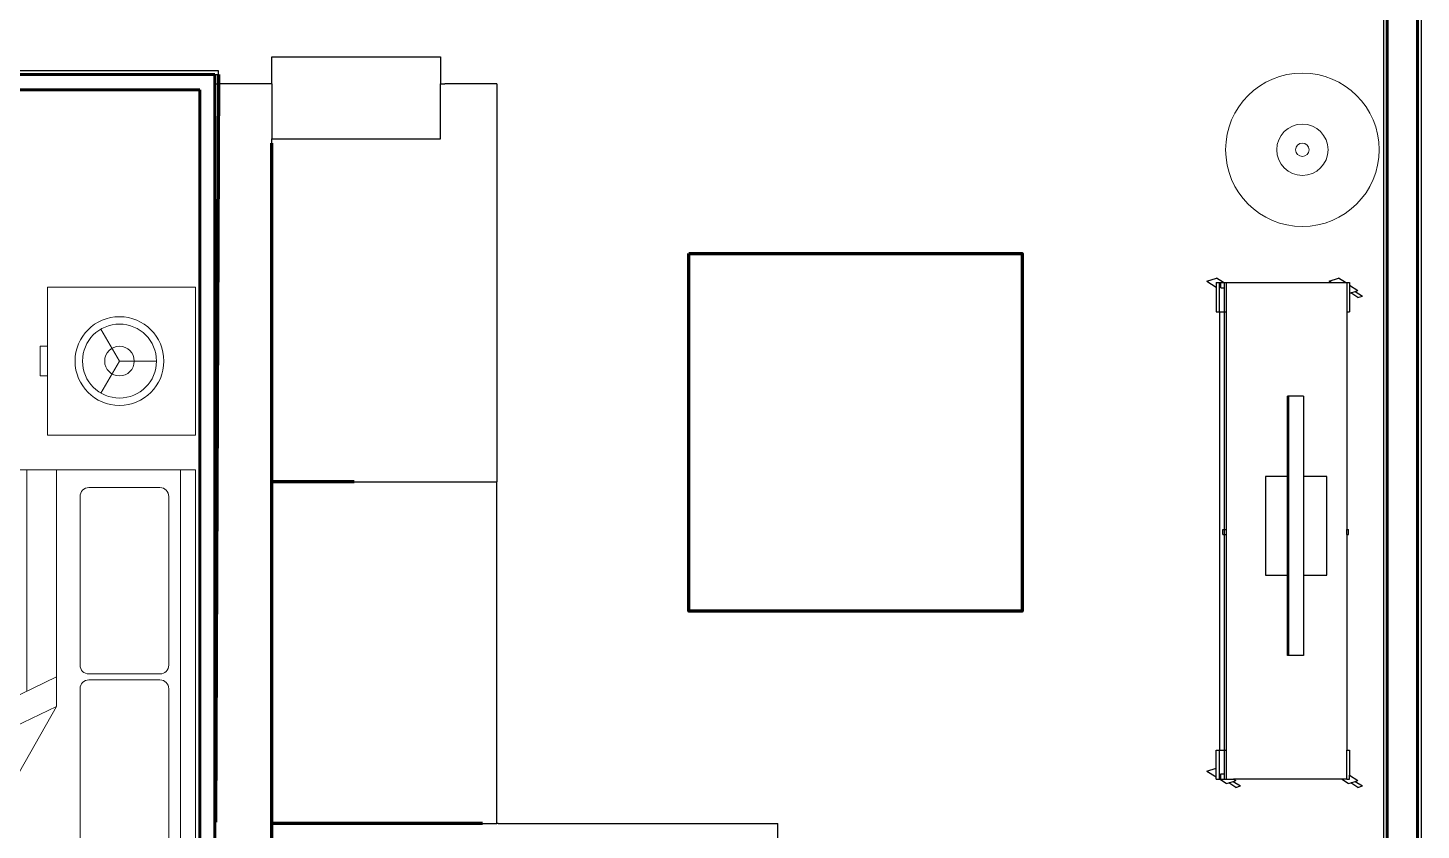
# Model space of a CAD drawing. Header units: metres. Extents: x 12.2 to 77.2, y 18.8 to 35.5.
# Drawn here: x 20.233 to 24.941, y 22.771 to 25.483 of the extents above; entities that cross this region are included whole.
import ezdxf

# ---------------------------------------------------------------- set-up
doc = ezdxf.new("R2010")
doc.units = ezdxf.units.M
for name, color, linetype, lineweight in [('0inne_gulv', 7, 'Continuous', 13), ('200', 7, 'Continuous', 0), ('A-WALL', 250, 'Continuous', 60)]:
    doc.layers.add(name, color=color, linetype=linetype, lineweight=lineweight)

# ---------------------------------------------------------------- blocks, each defined once
blk = doc.blocks.new('nmjkl')
at = {"layer": '200'}
for p, q in [((35611.2191, 16327.3347), (35611.7191, 16327.3347)), ((35611.2191, 16326.8347), (35611.2191, 16327.3347)), ((35611.7191, 16327.3347), (35611.7191, 16326.8347)), ((35613.2367, 16327.3347), (35611.8367, 16327.3347)), ((35611.8367, 16327.3347), (35611.8367, 16325.4347)), ((35613.2367, 16325.4347), (35613.2367, 16327.3347)), ((35613.308, 16327.3347), (35613.808, 16327.3347)), ((35613.308, 16326.8347), (35613.308, 16327.3347)), ((35613.808, 16327.3347), (35613.808, 16326.8347)), ((35613.2367, 16327.2847), (35611.8367, 16327.2847)), ((35611.8967, 16326.9747), (35611.8967, 16327.2147)), ((35611.9267, 16327.2447), (35612.4967, 16327.2447)), ((35612.5267, 16327.2147), (35612.5267, 16326.9747)), ((35612.5467, 16327.2147), (35612.5467, 16326.9747)), ((35613.1467, 16327.2447), (35612.5767, 16327.2447)), ((35613.1767, 16326.9747), (35613.1767, 16327.2147)), ((35611.4691, 16327.203), (35611.4691, 16327.078)), ((35613.558, 16327.203), (35613.558, 16327.078)), ((35611.3609, 16327.0155), (35611.4691, 16327.078)), ((35611.5774, 16327.0155), (35611.4691, 16327.078)), ((35613.4498, 16327.0155), (35613.558, 16327.078)), ((35613.6663, 16327.0155), (35613.558, 16327.078)), ((35612.4967, 16326.9447), (35611.9267, 16326.9447)), ((35612.5767, 16326.9447), (35613.1467, 16326.9447)), ((35611.7191, 16326.8347), (35611.2191, 16326.8347)), ((35611.4191, 16326.8097), (35611.4191, 16326.8347)), ((35611.5191, 16326.8097), (35611.5191, 16326.8347)), ((35612.6367, 16326.8647), (35611.8367, 16326.8647)), ((35612.7967, 16326.3247), (35612.5367, 16326.8647)), ((35612.8787, 16326.362), (35612.6367, 16326.8647)), ((35612.6367, 16326.8647), (35613.2367, 16326.5247)), ((35613.808, 16326.8347), (35613.308, 16326.8347)), ((35613.508, 16326.8097), (35613.508, 16326.8347)), ((35613.608, 16326.8097), (35613.608, 16326.8347)), ((35611.5191, 16326.8097), (35611.4191, 16326.8097)), ((35613.608, 16326.8097), (35613.508, 16326.8097)), ((35611.8367, 16326.7647), (35612.5848, 16326.7647)), ((35613.2367, 16326.5247), (35612.7967, 16326.3247)), ((35611.9367, 16325.3347), (35613.1367, 16325.3347))]:
    blk.add_line(p, q, dxfattribs=at)
for centre, radius in [((35611.4691, 16327.078), 0.15), ((35613.558, 16327.078), 0.15), ((35611.4691, 16327.078), 0.125), ((35613.558, 16327.078), 0.125), ((35611.4691, 16327.078), 0.05), ((35613.558, 16327.078), 0.05)]:
    blk.add_circle(centre, radius, dxfattribs=at)
for centre, radius, start, end in [((35611.9267, 16327.2147), 0.03, 90, 180), ((35612.4967, 16327.2147), 0.03, 0, 90), ((35612.5767, 16327.2147), 0.03, 90, 180), ((35613.1467, 16327.2147), 0.03, 0, 90), ((35611.9267, 16326.9747), 0.03, 180, 270), ((35612.4967, 16326.9747), 0.03, 270, 0), ((35612.5767, 16326.9747), 0.03, 180, 270), ((35613.1467, 16326.9747), 0.03, 270, 0), ((35611.9367, 16325.4347), 0.1, 180, 270), ((35613.1367, 16325.4347), 0.1, 270, 0)]:
    blk.add_arc(centre, radius, start, end, dxfattribs=at)

msp = doc.modelspace()

# ---------------------------------------------------------------- linework, layer by layer
for p, q in [((24.9411, 29.4018), (24.9411, 20.6388)), ((24.8141, 29.2748), (24.8141, 21.9059)), ((21.0571, 25.385), (21.6271, 25.385)), ((21.0571, 25.2935), (21.0571, 25.385)), ((21.6271, 25.385), (21.6271, 25.2935)), ((20.8771, 25.3378), (19.7457, 25.3378)), ((20.8771, 25.3251), (20.8771, 25.3378)), ((20.8644, 25.3251), (20.8771, 25.3251)), ((20.8671, 23.9485), (20.8671, 25.2935)), ((20.8671, 25.2935), (20.8771, 25.2935)), ((20.8771, 25.2935), (20.8771, 25.3251)), ((21.0571, 25.2935), (20.8771, 25.2935)), ((21.0571, 25.2935), (21.0571, 25.1083)), ((21.6271, 25.2935), (21.6414, 25.2935)), ((21.6271, 25.1083), (21.6271, 25.2935)), ((21.8171, 25.2935), (21.6414, 25.2935)), ((21.8171, 25.2935), (21.8171, 23.9485)), ((21.0571, 25.1083), (21.6271, 25.1083)), ((21.0571, 25.0935), (21.0571, 25.1083)), ((24.2174, 24.6273), (24.2495, 24.6371)), ((24.2174, 24.6273), (24.2484, 24.6073)), ((24.273, 24.622), (24.2495, 24.6371)), ((24.6298, 24.6273), (24.6619, 24.6371)), ((24.6381, 24.622), (24.6298, 24.6273)), ((24.6854, 24.622), (24.6619, 24.6371)), ((24.2484, 24.622), (24.2484, 24.6073)), ((24.2484, 24.622), (24.2597, 24.622)), ((24.2484, 24.6073), (24.2484, 24.5237)), ((24.2597, 24.5237), (24.2597, 24.622)), ((24.2597, 24.622), (24.2648, 24.622)), ((24.2648, 24.6042), (24.2648, 24.622)), ((24.2648, 24.622), (24.273, 24.622)), ((24.2648, 24.6042), (24.2771, 24.6042)), ((24.273, 24.622), (24.2771, 24.622)), ((24.2771, 24.6042), (24.2771, 24.622)), ((24.2771, 24.622), (24.2835, 24.622)), ((24.2771, 24.5237), (24.2771, 24.6042)), ((24.2835, 24.622), (24.6381, 24.622)), ((24.2835, 24.5237), (24.2835, 24.622)), ((24.6381, 24.622), (24.6854, 24.622)), ((24.6854, 24.622), (24.6896, 24.622)), ((24.6896, 24.622), (24.6988, 24.622)), ((24.6896, 24.622), (24.6896, 24.5237)), ((24.6988, 24.622), (24.6988, 24.6134)), ((24.6988, 24.6134), (24.6988, 24.5864)), ((24.6988, 24.6134), (24.7272, 24.5951)), ((24.6988, 24.5864), (24.7035, 24.5878)), ((24.6988, 24.5864), (24.6988, 24.5237)), ((24.7035, 24.5878), (24.7187, 24.5925)), ((24.7277, 24.5723), (24.7035, 24.5878)), ((24.7187, 24.5925), (24.7272, 24.5951)), ((24.7187, 24.5925), (24.7429, 24.5769)), ((24.7277, 24.5723), (24.7429, 24.5769)), ((24.2484, 24.5237), (24.2597, 24.5237)), ((24.2597, 24.5237), (24.2597, 23.0422)), ((24.2597, 24.5237), (24.2771, 24.5237)), ((24.2771, 23.7881), (24.2771, 24.5237)), ((24.2771, 24.5237), (24.2835, 24.5237)), ((24.2835, 23.7881), (24.2835, 24.5237)), ((24.6896, 24.5237), (24.6988, 24.5237)), ((24.6896, 24.5237), (24.6896, 23.7881)), ((24.4941, 24.2383), (24.4891, 24.2383)), ((24.4891, 23.967), (24.4891, 24.2383)), ((24.4941, 23.3622), (24.4941, 24.2383)), ((24.5435, 24.2383), (24.4941, 24.2383)), ((24.5435, 24.2383), (24.5435, 23.967)), ((24.4157, 23.967), (24.4157, 23.6335)), ((24.4891, 23.967), (24.4157, 23.967)), ((24.4891, 23.6335), (24.4891, 23.967)), ((24.5435, 23.967), (24.5435, 23.6335)), ((24.6219, 23.967), (24.5435, 23.967)), ((24.6219, 23.6335), (24.6219, 23.967)), ((20.8671, 23.9385), (20.8671, 23.9485)), ((20.8671, 23.9385), (20.8671, 23.9485)), ((20.8671, 22.7988), (20.8671, 23.9385)), ((21.3359, 23.9485), (21.8171, 23.9485)), ((21.8171, 23.9385), (21.8171, 23.9485)), ((21.8171, 22.7985), (21.8171, 23.9385)), ((24.2712, 23.7703), (24.2712, 23.7881)), ((24.2712, 23.7881), (24.2771, 23.7881)), ((24.2771, 23.7881), (24.2835, 23.7881)), ((24.2771, 23.7703), (24.2771, 23.7881)), ((24.2835, 23.7703), (24.2835, 23.7881)), ((24.6896, 23.7881), (24.696, 23.7881)), ((24.6896, 23.7703), (24.6896, 23.7881)), ((24.696, 23.7703), (24.696, 23.7881)), ((24.2712, 23.7703), (24.2771, 23.7703)), ((24.2771, 23.0422), (24.2771, 23.7703)), ((24.2771, 23.7703), (24.2835, 23.7703)), ((24.2835, 23.0422), (24.2835, 23.7703)), ((24.6896, 23.7703), (24.696, 23.7703)), ((24.6896, 23.7703), (24.6896, 23.0422)), ((24.4157, 23.6335), (24.4891, 23.6335)), ((24.4891, 23.3622), (24.4891, 23.6335)), ((24.5435, 23.6335), (24.5435, 23.3622)), ((24.5435, 23.6335), (24.6219, 23.6335)), ((24.4941, 23.3622), (24.4891, 23.3622)), ((24.5435, 23.3622), (24.4941, 23.3622)), ((24.2484, 22.9806), (24.2484, 23.0422)), ((24.2484, 23.0422), (24.2597, 23.0422)), ((24.2597, 22.9439), (24.2597, 23.0422)), ((24.2597, 23.0422), (24.2771, 23.0422)), ((24.2771, 23.0422), (24.2835, 23.0422)), ((24.2771, 22.9617), (24.2771, 23.0422)), ((24.2835, 22.9439), (24.2835, 23.0422)), ((24.6896, 23.0422), (24.6988, 23.0422)), ((24.6896, 22.9439), (24.6896, 23.0422)), ((24.6988, 23.0422), (24.6988, 22.9572)), ((24.2174, 22.9711), (24.2484, 22.9806)), ((24.2484, 22.9511), (24.2484, 22.9806)), ((24.2174, 22.9711), (24.2484, 22.9511)), ((24.2484, 22.9439), (24.2484, 22.9511)), ((24.2484, 22.9439), (24.2596, 22.9439)), ((24.2826, 22.9291), (24.2596, 22.9439)), ((24.2596, 22.9439), (24.2597, 22.9439)), ((24.2597, 22.9439), (24.2648, 22.9439)), ((24.2648, 22.9439), (24.2648, 22.9617)), ((24.2648, 22.9617), (24.2771, 22.9617)), ((24.2648, 22.9439), (24.2771, 22.9439)), ((24.2771, 22.9439), (24.2771, 22.9617)), ((24.2771, 22.9439), (24.2835, 22.9439)), ((24.2826, 22.9291), (24.2911, 22.9316)), ((24.2835, 22.9439), (24.3069, 22.9439)), ((24.2911, 22.9316), (24.3063, 22.9363)), ((24.3152, 22.9161), (24.2911, 22.9316)), ((24.3063, 22.9363), (24.3147, 22.9389)), ((24.3063, 22.9363), (24.3304, 22.9207)), ((24.3069, 22.9439), (24.3147, 22.9389)), ((24.672, 22.9439), (24.3069, 22.9439)), ((24.6951, 22.9291), (24.672, 22.9439)), ((24.6896, 22.9439), (24.672, 22.9439)), ((24.6896, 22.9439), (24.6988, 22.9439)), ((24.6951, 22.9291), (24.7035, 22.9316)), ((24.6988, 22.9439), (24.6988, 22.9572)), ((24.6988, 22.9572), (24.7272, 22.9389)), ((24.7035, 22.9316), (24.7187, 22.9363)), ((24.7277, 22.9161), (24.7035, 22.9316)), ((24.7187, 22.9363), (24.7272, 22.9389)), ((24.7187, 22.9363), (24.7429, 22.9207)), ((24.3152, 22.9161), (24.3304, 22.9207)), ((24.7277, 22.9161), (24.7429, 22.9207)), ((20.8671, 22.7888), (20.8671, 22.7988)), ((20.8671, 22.7888), (20.8671, 22.7988)), ((20.8671, 21.7935), (20.8671, 22.7888)), ((21.7696, 22.7935), (21.8171, 22.7935)), ((21.8171, 22.7935), (21.8171, 22.7985)), ((21.8219, 22.7935), (21.8171, 22.7935)), ((21.8219, 22.7935), (22.7671, 22.7935)), ((22.7671, 21.7935), (22.7671, 22.7935))]:
    msp.add_line(p, q)
at = {"lineweight": 120}
for p, q in [((20.8771, 25.3251), (20.8671, 22.7988)), ((21.0571, 21.7935), (21.0571, 25.0935)), ((21.3359, 23.9485), (21.0571, 23.9485)), ((21.7696, 22.7935), (21.0571, 22.7935))]:
    msp.add_line(p, q, dxfattribs=at)
msp.add_lwpolyline([(22.4669, 24.7205), (23.5928, 24.7205), (23.5928, 23.5118), (22.4669, 23.5118)], close=True, dxfattribs=at)
at = {"layer": '0inne_gulv'}
for radius in [0.2594, 0.0867, 0.0227]:
    msp.add_circle((24.5398, 25.0712), radius, dxfattribs=at)
at = {"layer": 'A-WALL'}
for p, q in [((24.9284, 21.5659), (24.9284, 29.3891)), ((24.8268, 21.6675), (24.8268, 29.2875)), ((20.8644, 25.3251), (19.7457, 25.3251)), ((20.8644, 21.6675), (20.8644, 25.3251)), ((20.8136, 25.2743), (19.7457, 25.2743)), ((20.8136, 24.6596), (20.8136, 25.2743)), ((20.8136, 21.6675), (20.8136, 24.6596))]:
    msp.add_line(p, q, dxfattribs=at)

# ---------------------------------------------------------------- block references
at = {"layer": 'A-WALL', "lineweight": 120, "rotation": 270.0000000000001}
msp.add_blockref('nmjkl', (-16306.5356, 35635.826), dxfattribs=at)

doc.saveas('drawing.dxf')
